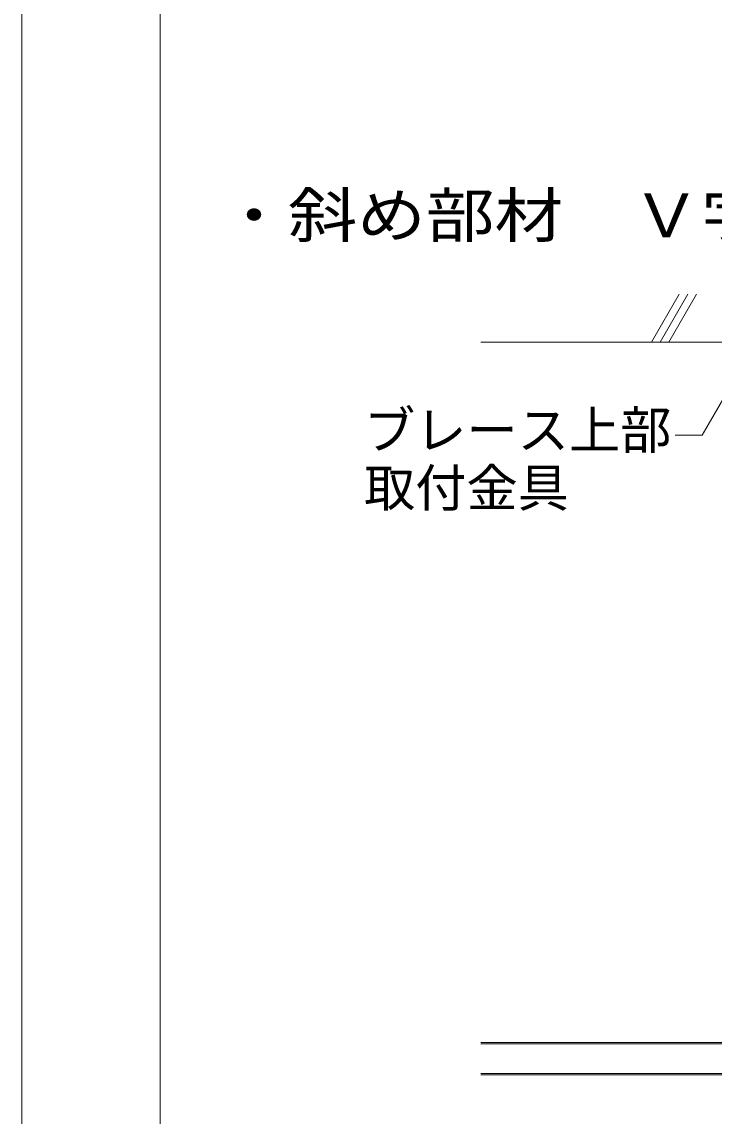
# Model space of a CAD drawing. Units: millimetres, scale not verified. Extents: x -7800 to 7800, y -5387 to 5300.
# Drawn here: x -7800 to -6989, y -3430 to -2149 of the extents above; entities that cross this region are included whole.
import ezdxf
from ezdxf.enums import TextEntityAlignment as Align

# ---------------------------------------------------------------- set-up
doc = ezdxf.new("R2010")
doc.units = ezdxf.units.MM
doc.header["$LTSCALE"] = 40
for name, color, linetype, lineweight in [('7-4_ブレース・補強材', 4, 'Continuous', 9), ('7-6_文字・矢印', 7, 'Continuous', 18), ('7-9_躯体他', 4, 'Continuous', 9), ('F-3_野縁受け', 7, 'Continuous', 18)]:
    doc.layers.add(name, color=color, linetype=linetype, lineweight=lineweight)
doc.styles.add('ＭＳ ゴシック', font='')
doc.styles.get('ＭＳ ゴシック').set_extended_font_data('MS Gothic')

msp = doc.modelspace()

# ---------------------------------------------------------------- linework, layer by layer
at = {"layer": '7-4_ブレース・補強材'}
for p, q in [((-7262.16, -3344.25), (-6961.4, -3344.25)), ((-7262.16, -3345.85), (-6961.4, -3345.85)), ((-7262.16, -3380.65), (-6961.4, -3380.65)), ((-7262.16, -3382.25), (-6961.4, -3382.25))]:
    msp.add_line(p, q, dxfattribs=at)
at = {"layer": '7-6_文字・矢印'}
for p, q in [((-6944.24, -2531.31), (-7003.03, -2633.13)), ((-7003.03, -2633.13), (-7034.61, -2633.13))]:
    msp.add_line(p, q, dxfattribs=at)
at = {"layer": '7-9_躯体他'}
for p, q in [((-7062.28, -2524.25), (-7029.83, -2468.05)), ((-7052.28, -2524.25), (-7019.83, -2468.05)), ((-7042.28, -2524.25), (-7009.83, -2468.05)), ((-7262.16, -2524.25), (-4950.65, -2524.25))]:
    msp.add_line(p, q, dxfattribs=at)
at = {"layer": 'F-3_野縁受け', "color": 3}
for p, q in [((-7800, 5300), (-7800, -5300)), ((-7638.18, 1060.25), (-7638.18, -4583.77))]:
    msp.add_line(p, q, dxfattribs=at)

# ---------------------------------------------------------------- texts
at = {"layer": '7-6_文字・矢印', "style": 'ＭＳ ゴシック', "width": 1.15}
msp.add_text('・斜め部材\u3000Ｖ字（２スパン、２段）', height=51.32, dxfattribs=at).set_placement((-7568.33, -2416.72), align=Align.BOTTOM_LEFT)
at = {"layer": '7-6_文字・矢印', "style": 'ＭＳ ゴシック'}
for s, p in [('ブレース上部', (-7399.2, -2662.23)), ('取付金具', (-7399.2, -2729.98))]:
    msp.add_text(s, height=43.99, dxfattribs=at).set_placement(p, align=Align.BOTTOM_LEFT)

doc.saveas('drawing.dxf')
